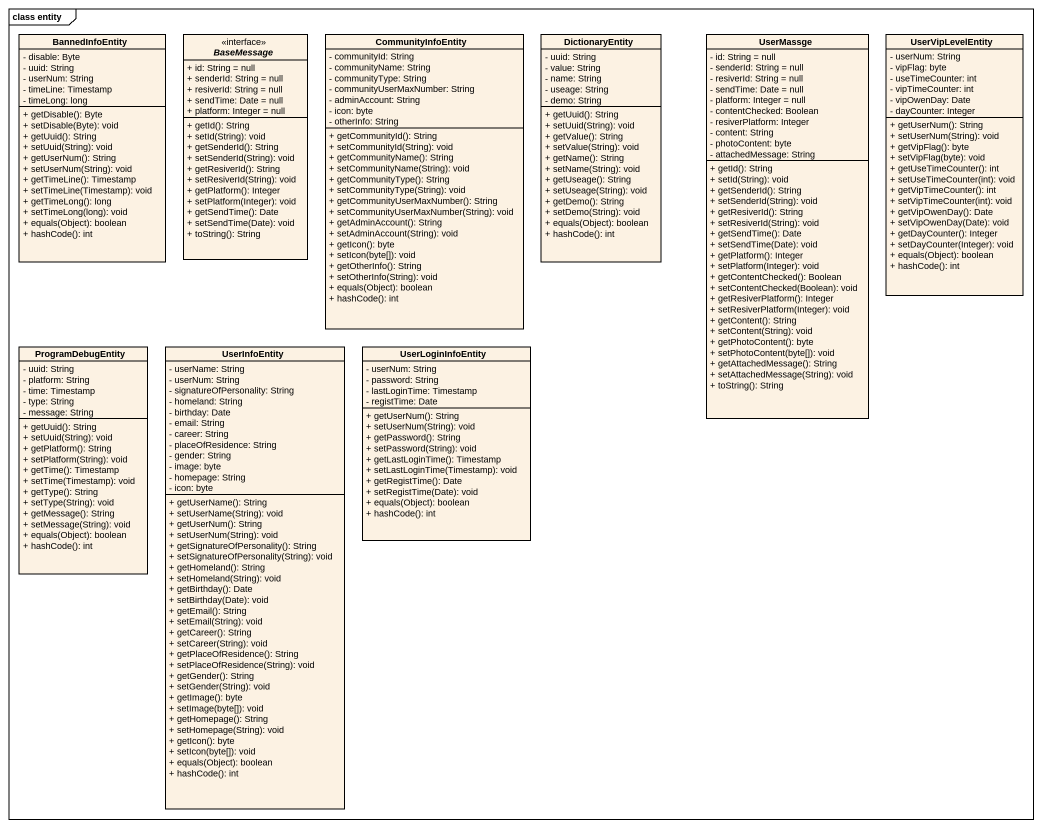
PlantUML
@startuml
mainframe class entity
hide circle
hide empty members
skinparam classAttributeIconSize 0
class BannedInfoEntity {
  - disable: Byte
  - uuid: String
  - userNum: String
  - timeLine: Timestamp
  - timeLong: long
  + getDisable(): Byte
  + setDisable(Byte): void
  + getUuid(): String
  + setUuid(String): void
  + getUserNum(): String
  + setUserNum(String): void
  + getTimeLine(): Timestamp
  + setTimeLine(Timestamp): void
  + getTimeLong(): long
  + setTimeLong(long): void
  + equals(Object): boolean
  + hashCode(): int
}
interface BaseMessage <<interface>> {
  + id: String = null
  + senderId: String = null
  + resiverId: String = null
  + sendTime: Date = null
  + platform: Integer = null
  + getId(): String
  + setId(String): void
  + getSenderId(): String
  + setSenderId(String): void
  + getResiverId(): String
  + setResiverId(String): void
  + getPlatform(): Integer
  + setPlatform(Integer): void
  + getSendTime(): Date
  + setSendTime(Date): void
  + toString(): String
}
class CommunityInfoEntity {
  - communityId: String
  - communityName: String
  - communityType: String
  - communityUserMaxNumber: String
  - adminAccount: String
  - icon: byte
  - otherInfo: String
  + getCommunityId(): String
  + setCommunityId(String): void
  + getCommunityName(): String
  + setCommunityName(String): void
  + getCommunityType(): String
  + setCommunityType(String): void
  + getCommunityUserMaxNumber(): String
  + setCommunityUserMaxNumber(String): void
  + getAdminAccount(): String
  + setAdminAccount(String): void
  + getIcon(): byte
  + setIcon(byte[]): void
  + getOtherInfo(): String
  + setOtherInfo(String): void
  + equals(Object): boolean
  + hashCode(): int
}
class DictionaryEntity {
  - uuid: String
  - value: String
  - name: String
  - useage: String
  - demo: String
  + getUuid(): String
  + setUuid(String): void
  + getValue(): String
  + setValue(String): void
  + getName(): String
  + setName(String): void
  + getUseage(): String
  + setUseage(String): void
  + getDemo(): String
  + setDemo(String): void
  + equals(Object): boolean
  + hashCode(): int
}
class UserMassge {
  - id: String = null
  - senderId: String = null
  - resiverId: String = null
  - sendTime: Date = null
  - platform: Integer = null
  - contentChecked: Boolean
  - resiverPlatform: Integer
  - content: String
  - photoContent: byte
  - attachedMessage: String
  + getId(): String
  + setId(String): void
  + getSenderId(): String
  + setSenderId(String): void
  + getResiverId(): String
  + setResiverId(String): void
  + getSendTime(): Date
  + setSendTime(Date): void
  + getPlatform(): Integer
  + setPlatform(Integer): void
  + getContentChecked(): Boolean
  + setContentChecked(Boolean): void
  + getResiverPlatform(): Integer
  + setResiverPlatform(Integer): void
  + getContent(): String
  + setContent(String): void
  + getPhotoContent(): byte
  + setPhotoContent(byte[]): void
  + getAttachedMessage(): String
  + setAttachedMessage(String): void
  + toString(): String
}
class UserVipLevelEntity {
  - userNum: String
  - vipFlag: byte
  - useTimeCounter: int
  - vipTimeCounter: int
  - vipOwenDay: Date
  - dayCounter: Integer
  + getUserNum(): String
  + setUserNum(String): void
  + getVipFlag(): byte
  + setVipFlag(byte): void
  + getUseTimeCounter(): int
  + setUseTimeCounter(int): void
  + getVipTimeCounter(): int
  + setVipTimeCounter(int): void
  + getVipOwenDay(): Date
  + setVipOwenDay(Date): void
  + getDayCounter(): Integer
  + setDayCounter(Integer): void
  + equals(Object): boolean
  + hashCode(): int
}
class ProgramDebugEntity {
  - uuid: String
  - platform: String
  - time: Timestamp
  - type: String
  - message: String
  + getUuid(): String
  + setUuid(String): void
  + getPlatform(): String
  + setPlatform(String): void
  + getTime(): Timestamp
  + setTime(Timestamp): void
  + getType(): String
  + setType(String): void
  + getMessage(): String
  + setMessage(String): void
  + equals(Object): boolean
  + hashCode(): int
}
class UserInfoEntity {
  - userName: String
  - userNum: String
  - signatureOfPersonality: String
  - homeland: String
  - birthday: Date
  - email: String
  - career: String
  - placeOfResidence: String
  - gender: String
  - image: byte
  - homepage: String
  - icon: byte
  + getUserName(): String
  + setUserName(String): void
  + getUserNum(): String
  + setUserNum(String): void
  + getSignatureOfPersonality(): String
  + setSignatureOfPersonality(String): void
  + getHomeland(): String
  + setHomeland(String): void
  + getBirthday(): Date
  + setBirthday(Date): void
  + getEmail(): String
  + setEmail(String): void
  + getCareer(): String
  + setCareer(String): void
  + getPlaceOfResidence(): String
  + setPlaceOfResidence(String): void
  + getGender(): String
  + setGender(String): void
  + getImage(): byte
  + setImage(byte[]): void
  + getHomepage(): String
  + setHomepage(String): void
  + getIcon(): byte
  + setIcon(byte[]): void
  + equals(Object): boolean
  + hashCode(): int
}
class UserLoginInfoEntity {
  - userNum: String
  - password: String
  - lastLoginTime: Timestamp
  - registTime: Date
  + getUserNum(): String
  + setUserNum(String): void
  + getPassword(): String
  + setPassword(String): void
  + getLastLoginTime(): Timestamp
  + setLastLoginTime(Timestamp): void
  + getRegistTime(): Date
  + setRegistTime(Date): void
  + equals(Object): boolean
  + hashCode(): int
}
@enduml
